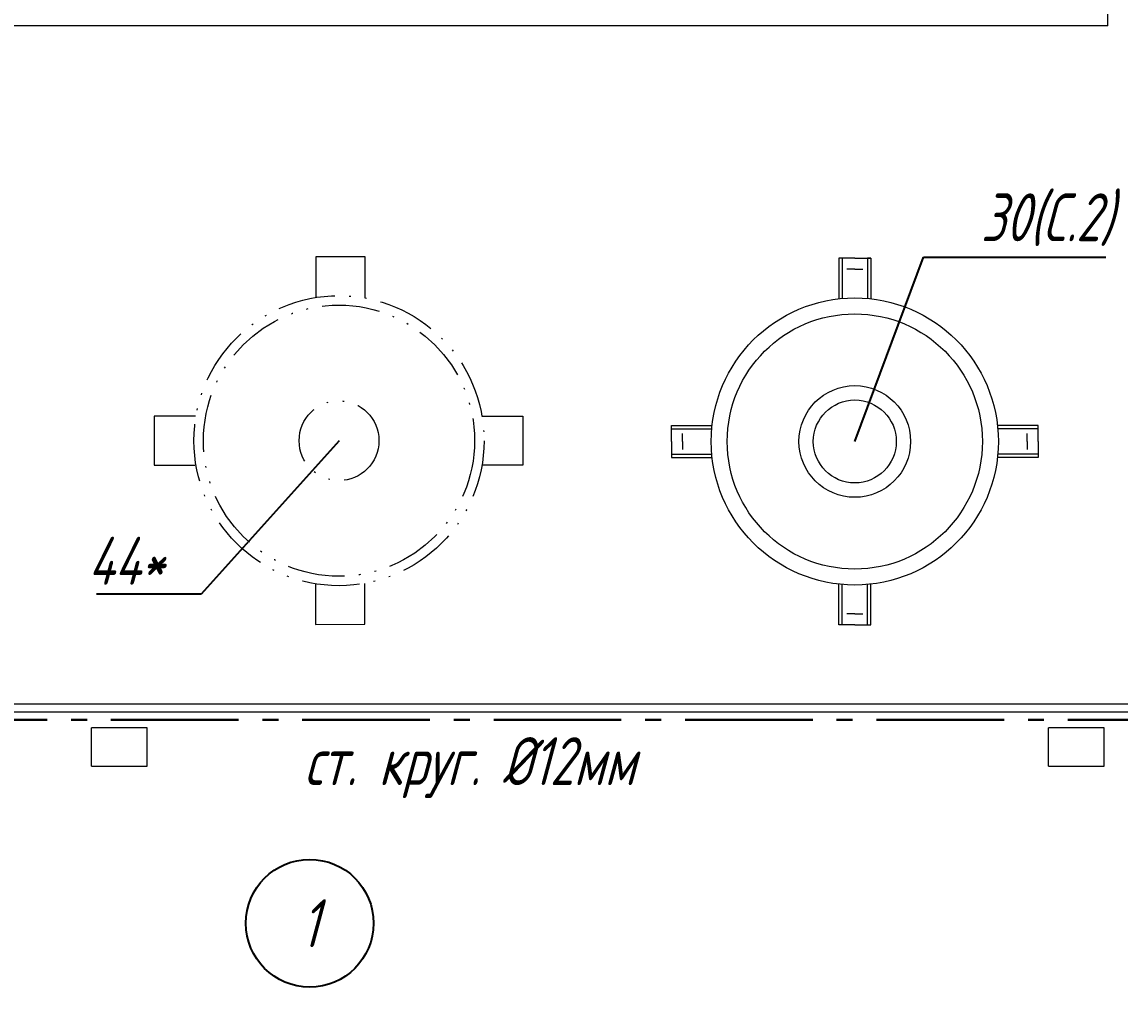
# Model space of a CAD drawing. Header units: millimetres. Extents: x -14296 to 10264, y -13087 to -5602.
# Drawn here: x -1665.4 to -1596.5, y -12623.6 to -12563.1 of the extents above; entities that cross this region are included whole.
import ezdxf
from ezdxf import colors
from ezdxf.entities.mleader import LeaderData, LeaderLine
from ezdxf.math import Vec2, Vec3

# ---------------------------------------------------------------- set-up
doc = ezdxf.new("R2010")
doc.units = ezdxf.units.MM
doc.linetypes.add('ACAD_ISO12W100', pattern=[21, 12, -3, 0, -3, 0, -3])
doc.linetypes.add('gost6', pattern=[12, 8, -1.5, 1, -1.5])
for name, color, linetype, lineweight in [('Заземление (Сущ)', 6, 'gost6', 25), ('Линия выноска', 137, 'Continuous', 25), ('Рамка тонкая', 5, 'Continuous', 25), ('Строительный', 251, 'Continuous', 13), ('Текст', 7, 'Continuous', 20), ('Технологическое', 156, 'Continuous', 18)]:
    doc.layers.add(name, color=color, linetype=linetype, lineweight=lineweight)
doc.styles.add('Simplex', font='simplex.shx', dxfattribs={"width": 0.7, "oblique": 15})
doc.linetypes.add('ограждение1', pattern='A,0.25,-0.1,[133,ltypeshp.shx,S=0.1,R=0,X=-0.1,Y=0],-0.1,1', length=1.45)

# ---------------------------------------------------------------- blocks, each defined once
blk = doc.blocks.new('_None')

msp = doc.modelspace()

# ---------------------------------------------------------------- linework, layer by layer
at = {"layer": 'Заземление (Сущ)', "lineweight": 30}
msp.add_line((-1719.80741, -12606.80291), (-1554.80741, -12606.80291), dxfattribs=at)
at = {"layer": 'Рамка тонкая'}
msp.add_circle((-1647.34132, -12619.55584), 4, dxfattribs=at)
at = {"layer": 'Строительный', "ltscale": 0.3}
for p, q in [((-1597.30741, -12563.30291), (-1597.30741, -12541.30291)), ((-1597.30741, -12563.30291), (-1721.30741, -12563.30291)), ((-1719.30741, -12606.30291), (-1555.30741, -12606.30291))]:
    msp.add_line(p, q, dxfattribs=at)
at = {"layer": 'Строительный', "linetype": 'ограждение1', "ltscale": 3}
msp.add_line((-1718.80741, -12605.80291), (-1555.30741, -12605.80291), dxfattribs=at)
at = {"layer": 'Строительный'}
for p, q in [((-1661.03241, -12609.70291), (-1661.03241, -12607.30291)), ((-1657.53241, -12607.30291), (-1661.03241, -12607.30291)), ((-1657.53241, -12609.70291), (-1657.53241, -12607.30291)), ((-1601.03241, -12609.70291), (-1601.03241, -12607.30291)), ((-1597.53241, -12607.30291), (-1601.03241, -12607.30291)), ((-1597.53241, -12609.70291), (-1597.53241, -12607.30291)), ((-1661.03241, -12609.70291), (-1657.53241, -12609.70291)), ((-1601.03241, -12609.70291), (-1597.53241, -12609.70291))]:
    msp.add_line(p, q, dxfattribs=at)
at = {"layer": 'Технологическое', "ltscale": 0.6}
for p, q in [((-1613.16747, -12577.85297), (-1614.16747, -12577.85297)), ((-1614.16747, -12577.85297), (-1614.16747, -12580.41297)), ((-1613.96747, -12577.85297), (-1613.96747, -12580.39297)), ((-1613.16747, -12577.85297), (-1612.16747, -12577.85297)), ((-1612.16747, -12577.85297), (-1612.36747, -12577.85297)), ((-1612.36747, -12577.85297), (-1612.36747, -12580.39297)), ((-1612.16747, -12577.85297), (-1612.16747, -12580.41297)), ((-1613.16747, -12578.55297), (-1613.66747, -12578.55297)), ((-1613.16747, -12578.55297), (-1612.66747, -12578.55297)), ((-1624.66747, -12589.35297), (-1624.66747, -12588.35297)), ((-1624.66747, -12588.35297), (-1622.10747, -12588.35297)), ((-1601.66747, -12588.35297), (-1604.22747, -12588.35297)), ((-1601.66747, -12589.35297), (-1601.66747, -12588.35297)), ((-1624.66747, -12588.55297), (-1622.12747, -12588.55297)), ((-1623.96747, -12589.35297), (-1623.96747, -12588.85297)), ((-1601.66747, -12588.55297), (-1604.20747, -12588.55297)), ((-1602.36747, -12589.35297), (-1602.36747, -12588.85297)), ((-1624.66747, -12589.35297), (-1624.66747, -12590.35297)), ((-1623.96747, -12589.35297), (-1623.96747, -12589.85297)), ((-1602.36747, -12589.35297), (-1602.36747, -12589.85297)), ((-1601.66747, -12589.35297), (-1601.66747, -12590.35297)), ((-1624.66747, -12590.15297), (-1622.12747, -12590.15297)), ((-1624.66747, -12590.35297), (-1622.10747, -12590.35297)), ((-1601.66747, -12590.35297), (-1604.22747, -12590.35297)), ((-1601.66747, -12590.15297), (-1604.20747, -12590.15297)), ((-1614.16747, -12600.85297), (-1614.16747, -12598.29297)), ((-1613.96747, -12600.85297), (-1613.96747, -12598.31297)), ((-1612.36747, -12600.85297), (-1612.36747, -12598.31297)), ((-1612.16747, -12600.85297), (-1612.16747, -12598.29297)), ((-1613.16747, -12600.15297), (-1613.66747, -12600.15297)), ((-1613.16747, -12600.15297), (-1612.66747, -12600.15297)), ((-1613.16747, -12600.85297), (-1614.16747, -12600.85297)), ((-1613.16747, -12600.85297), (-1612.16747, -12600.85297))]:
    msp.add_line(p, q, dxfattribs=at)
at = {"layer": 'Технологическое', "linetype": 'ACAD_ISO12W100', "ltscale": 0.3}
msp.add_line((-1646.98241, -12600.8191), (-1643.8942, -12600.81417), dxfattribs=at)
for points in [[(-1643.86266, -12580.35837), (-1643.86266, -12577.7816), (-1646.95093, -12577.7816), (-1646.95093, -12580.3237)], [(-1654.51285, -12587.75878), (-1657.08962, -12587.75878), (-1657.08962, -12590.84704), (-1654.54752, -12590.84704)], [(-1636.54923, -12587.75878), (-1633.97246, -12587.75878), (-1633.97246, -12590.84704), (-1636.51456, -12590.84704)], [(-1646.98241, -12598.277), (-1646.98241, -12598.277), (-1646.98241, -12600.8191)], [(-1643.8942, -12600.81417), (-1643.89829, -12598.25393)]]:
    msp.add_lwpolyline(points, dxfattribs=at)
for radius in [9.0945, 8.5, 2.5]:
    msp.add_circle((-1645.50741, -12589.30291), radius, dxfattribs=at)
at = {"layer": 'Технологическое', "ltscale": 0.6}
for radius in [9, 8, 3.5, 2.6]:
    msp.add_circle((-1613.16747, -12589.35297), radius, dxfattribs=at)

# ---------------------------------------------------------------- texts
at = {"layer": 'Текст', "char_height": 3, "attachment_point": 5, "style": 'Simplex'}
for s, insert, width in [('ст. круг. %%C12мм', (-1637.30741, -12609.80291), 43.7026451), ('1', (-1647.34132, -12619.55584), 8)]:
    msp.add_mtext(s, dxfattribs=dict(at, insert=insert, width=width))

# ---------------------------------------------------------------- leaders
at = {"layer": 'Линия выноска'}
ml = msp.add_multileader_mtext('Standard', dxfattribs=at)
ml.set_content('{\\W0.7;30(С.2)}', color=2, style='Simplex')
ml.set_leader_properties()
ml.set_arrow_properties(name='NONE')
ml.build(insert=Vec2(0, 0))
ml.multileader.update_dxf_attribs({"text_left_attachment_type": 6, "text_right_attachment_type": 6, "dogleg_length": 0})
ctx = ml.context
ctx.base_point, ctx.char_height, ctx.plane_origin = Vec3(-1608.85066, -12577.80004), 3, Vec3(-1524.02502, -12612.69286)
ctx.left_attachment, ctx.right_attachment, ctx.text_align_type = 6, 6, 1
notes = []
notes.append((ctx, [(1, (1, 1, 0), (-1608.85066, -12577.80004), (1, 0), 0, [(1, [(-1613.16747, -12589.35297)], 0, [])])]))
ctx.mtext.insert, ctx.mtext.alignment, ctx.mtext.flow_direction = Vec3(-1601.12099, -12573.80004), 2, 5
ml = msp.add_multileader_mtext('Standard', dxfattribs=at)
ml.set_content('{\\W0.7;44*}', color=2, style='Simplex')
ml.set_leader_properties()
ml.set_arrow_properties(name='NONE')
ml.build(insert=Vec2(0, 0))
ml.multileader.update_dxf_attribs({"text_left_attachment_type": 6, "text_right_attachment_type": 6, "dogleg_length": 0})
ctx = ml.context
ctx.base_point, ctx.char_height, ctx.plane_origin = Vec3(-1663.57237, -12598.93492), 3, Vec3(-1634.98366, -12621.62268)
ctx.left_attachment, ctx.right_attachment, ctx.text_align_type = 6, 6, 1
notes.append((ctx, [(0, (1, 1, 0), (-1654.15131, -12598.93492), (-1, 0), 0, [(1, [(-1645.50741, -12589.30291)], 0, [])])]))
ctx.mtext.insert, ctx.mtext.alignment, ctx.mtext.flow_direction = Vec3(-1658.86184, -12595.33492), 2, 5
for ctx, leaders in notes:
    for number, flags, end, landing, length, lines in leaders:
        leader = LeaderData()
        leader.index, (leader.has_last_leader_line, leader.has_dogleg_vector, leader.attachment_direction) = number, flags
        leader.last_leader_point, leader.dogleg_vector, leader.dogleg_length = Vec3(end), Vec3(landing), length
        for number, points, colour, breaks in lines:
            line = LeaderLine()
            line.index, line.vertices, line.color, line.breaks = number, Vec3.list(points), colors.encode_raw_color(colour), breaks
            leader.lines.append(line)
        ctx.leaders.append(leader)

doc.saveas('drawing.dxf')
